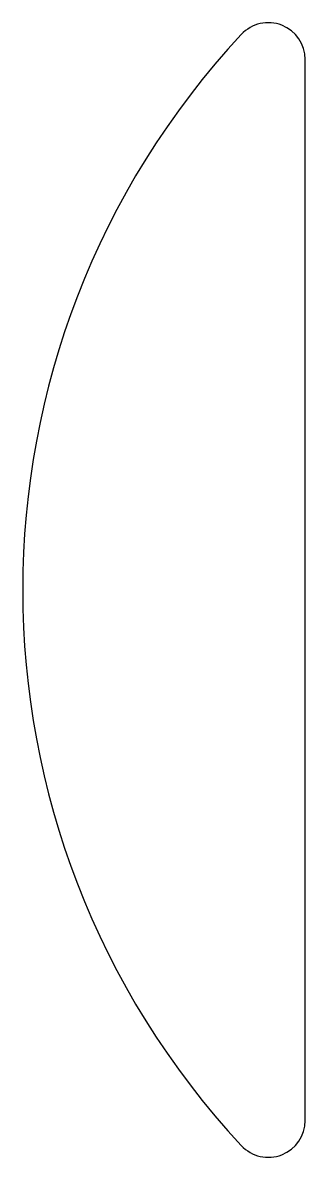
# Model space of a CAD drawing. Header units: millimetres. Extents: x -44.3 to -29, y -30.8 to 30.8.
import ezdxf

# ---------------------------------------------------------------- set-up
doc = ezdxf.new("R2010")
doc.units = ezdxf.units.MM

msp = doc.modelspace()

# ---------------------------------------------------------------- linework, layer by layer
msp.add_lwpolyline([(-29, 28.795, 0.681592), (-32.465, 30.156, 0.39278), (-32.465, -30.156, 0.681592), (-29, -28.795)], format="xyb", close=True)

doc.saveas('drawing.dxf')
